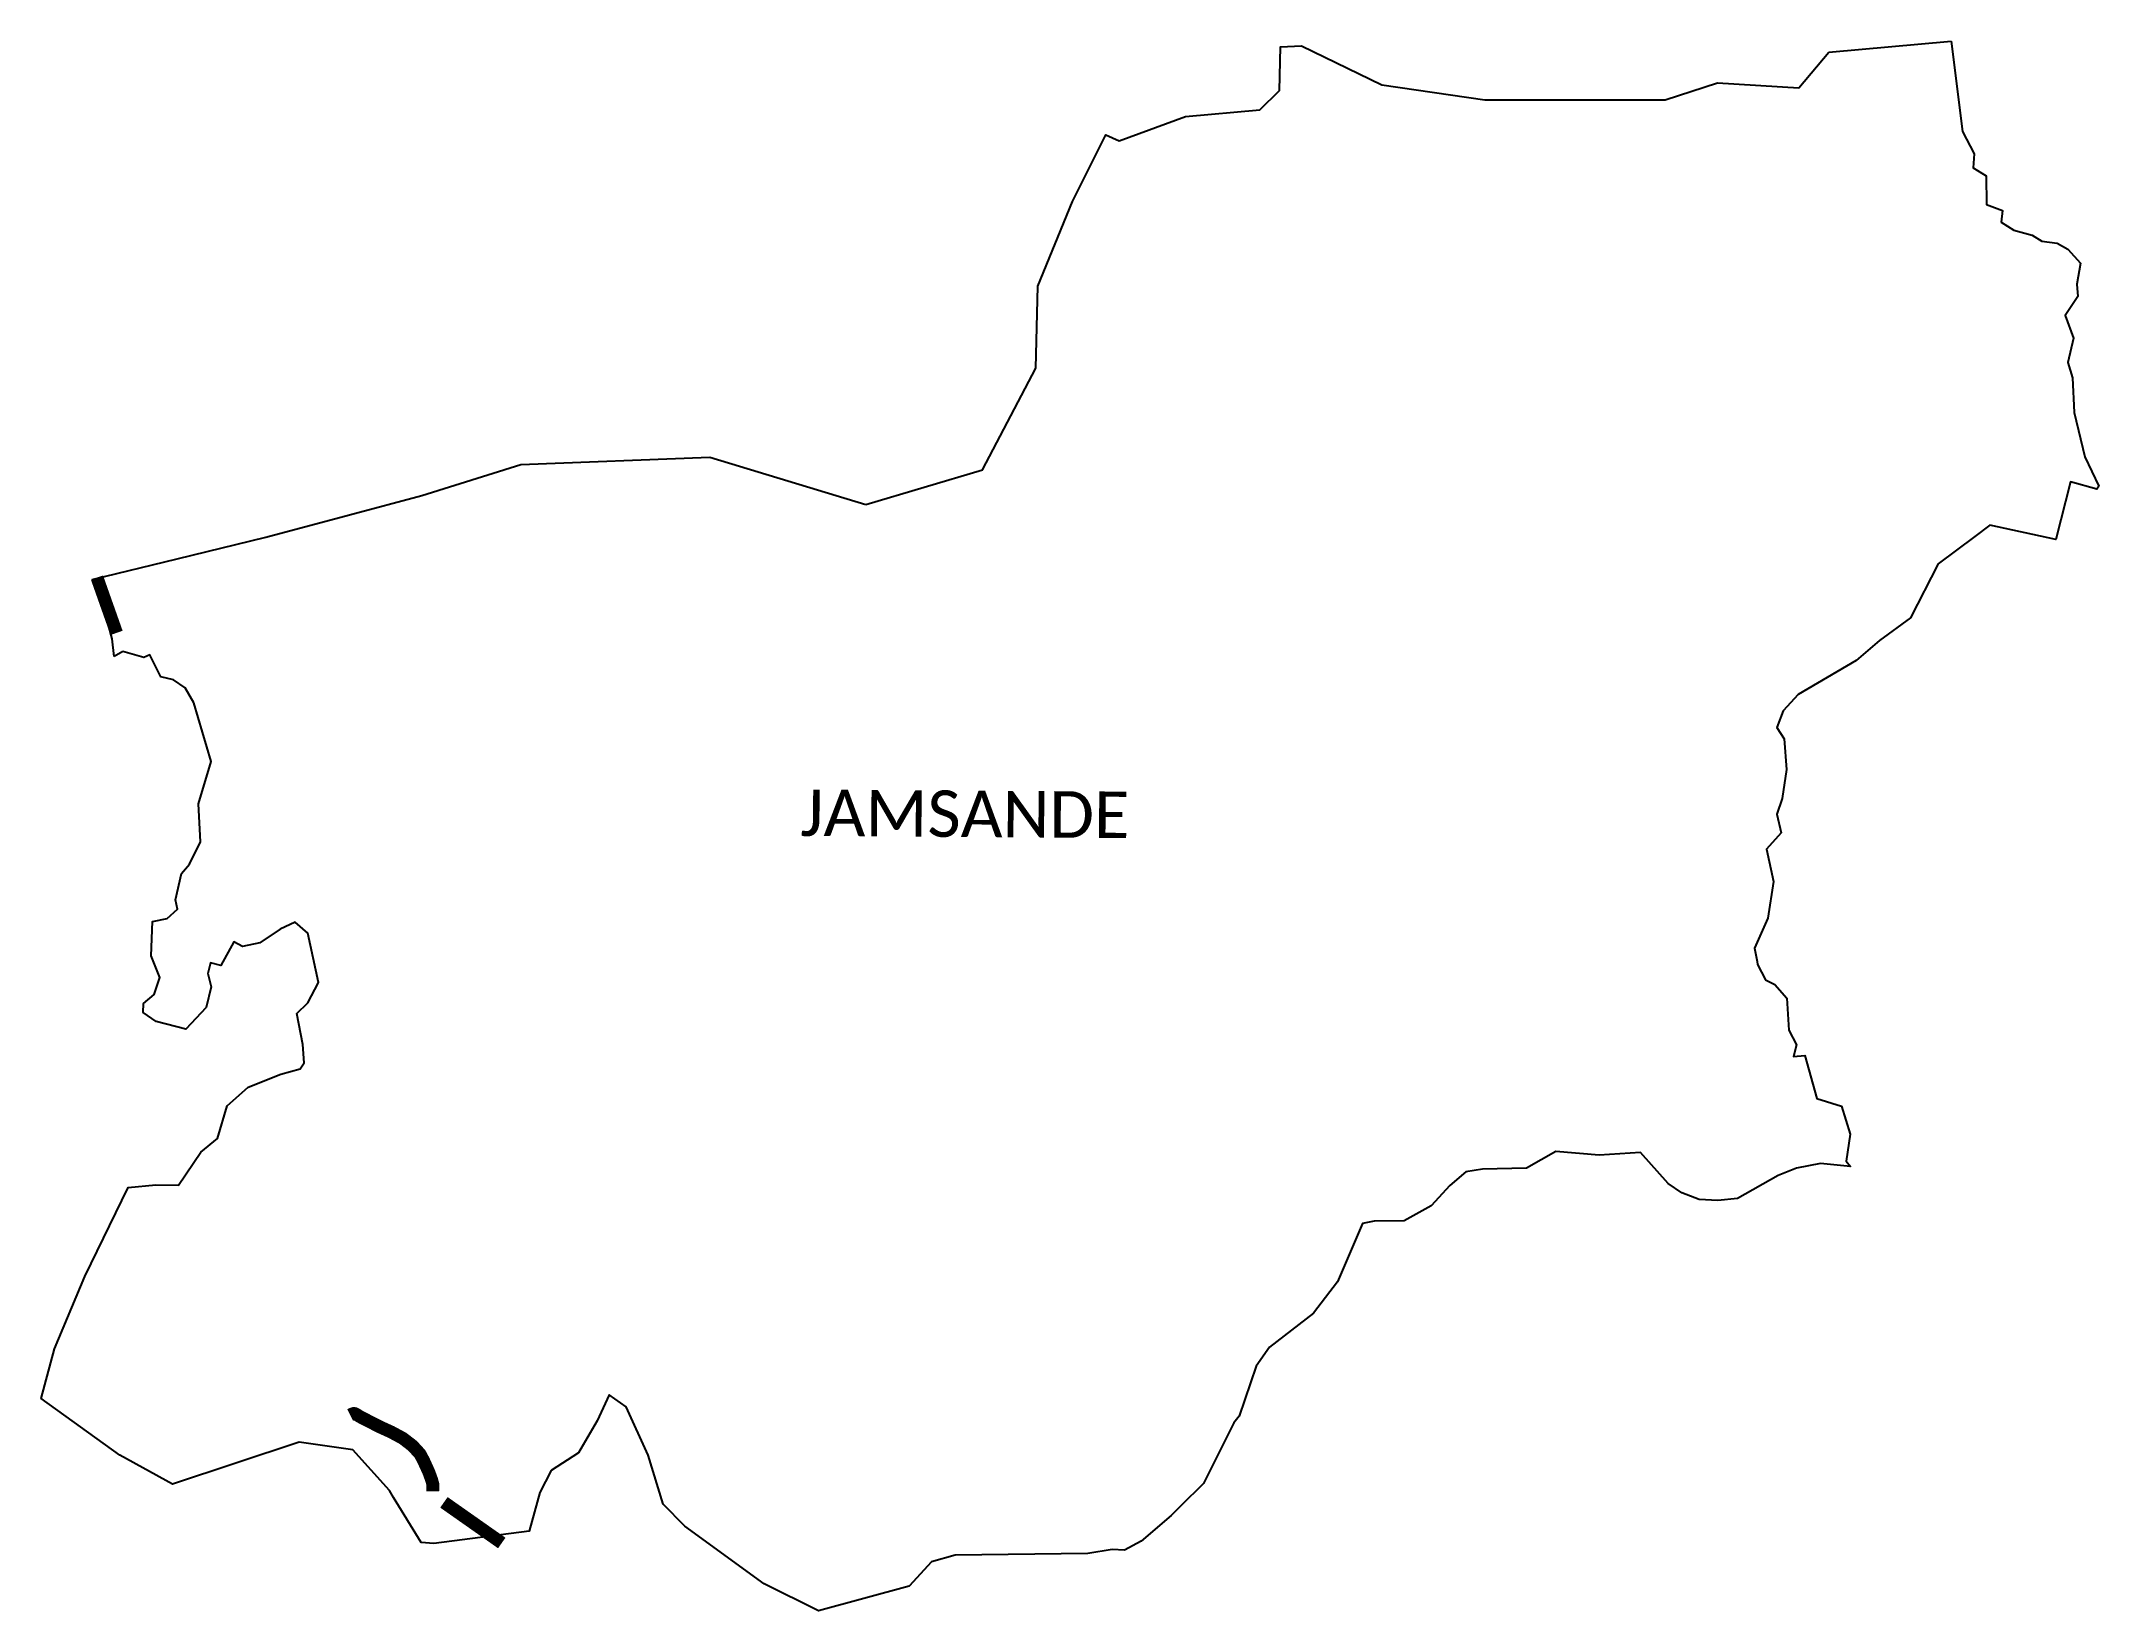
# Model space of a CAD drawing. Header units: metres. Extents: x 325786 to 333768, y 1808927 to 1815015.
import ezdxf

# ---------------------------------------------------------------- set-up
doc = ezdxf.new("R2010")
doc.units = ezdxf.units.M
for name, color, linetype in [('UNPROTECTED', 130, 'Continuous'), ('UNPROTECTED DUE TO CREEK', 150, 'Continuous'), ('village', 3, 'Continuous'), ('VILLAGE NAME', 250, 'Continuous')]:
    doc.layers.add(name, color=color, linetype=linetype)

msp = doc.modelspace()

# ---------------------------------------------------------------- linework, layer by layer
at = {"color": 3}
for points in [[(333195.4, 1815015.1), (333239.7, 1814664.9), (333285.2, 1814578.1), (333281, 1814523.3), (333330.7, 1814492.5), (333332.6, 1814381.5), (333394.3, 1814358.1), (333389.5, 1814312.6), (333439, 1814281.6), (333510.1, 1814262.1), (333547.1, 1814238.8), (333606.4, 1814231.5), (333647.4, 1814208.9), (333696.9, 1814153.5), (333682.4, 1814072.7), (333687.1, 1814024.9), (333637.8, 1813951.6), (333669.6, 1813863.2), (333648.4, 1813769.1), (333666.4, 1813709.8), (333673, 1813574.7), (333713.7, 1813403.2), (333768.3, 1813288.8), (333760.8, 1813277.3), (333658.3, 1813305.8), (333600.8, 1813081.6), (333345.5, 1813137.1), (333286.7, 1813093.4), (333145.6, 1812988.3), (333038.2, 1812777.7), (332917.5, 1812690.8), (332826.3, 1812613.4), (332602.3, 1812480.3), (332543.2, 1812417.1), (332518.7, 1812353), (332547.4, 1812309.5), (332557.1, 1812189.7), (332539.8, 1812077.8), (332519.2, 1812016.2), (332536.3, 1811943.7), (332479.4, 1811880.6), (332506, 1811755.3), (332483.9, 1811613.7), (332432.1, 1811497.5), (332442.2, 1811445), (332444.5, 1811433.3), (332474.8, 1811374.4), (332511.3, 1811356.4), (332557.4, 1811302.9), (332565.1, 1811179.3), (332594.9, 1811122.5), (332583.2, 1811076.7), (332628.1, 1811080.9), (332674.6, 1810914), (332770.1, 1810884.4), (332803.4, 1810776), (332787.9, 1810670.5), (332805, 1810649.5), (332688.1, 1810662.1), (332595.6, 1810643.3), (332524.1, 1810615.7), (332366.5, 1810525.7), (332290.1, 1810518.1), (332217.5, 1810521.9), (332150.8, 1810548.2), (332097.5, 1810583.6), (331990.1, 1810703.9), (331829.4, 1810694.5), (331662.1, 1810708), (331547.7, 1810644.2), (331377.9, 1810640.1), (331312.7, 1810629.6), (331250.4, 1810576.8), (331178, 1810497.7), (331074, 1810439.2), (330956.4, 1810438.1), (330912.1, 1810428.6), (330814.9, 1810202.9), (330722, 1810081.8), (330550.7, 1809949.5), (330499.1, 1809875.9), (330433.1, 1809681.9), (330412.3, 1809655.5), (330294.3, 1809420.5), (330205.8, 1809332.5), (330169.1, 1809296), (330052.7, 1809197.3), (329989, 1809161.4), (329940.7, 1809165.1), (329846.8, 1809149.6), (329332.1, 1809142.8), (329240.1, 1809117.3), (329152.7, 1809022.9), (328801.9, 1808926.6), (328591.1, 1809031.7), (328282.3, 1809255.5), (328199.2, 1809339.9), (328140.7, 1809530.5), (328054.7, 1809718.3), (327989.6, 1809763.8), (327943.3, 1809663.3), (327870.5, 1809540.1), (327764.7, 1809470.3), (327720.9, 1809385.1), (327679.4, 1809235.6), (327309.3, 1809187.2), (327260.1, 1809192.3), (327152.5, 1809366.8), (327136.8, 1809394), (326994.9, 1809551.7), (326786.2, 1809580.4), (326295.5, 1809417.3), (326091.6, 1809530.7), (325785.8, 1809750.8), (325837.4, 1809943.4), (325955, 1810223.9), (326123.6, 1810568.3), (326231, 1810578.9), (326318.8, 1810578.2), (326405.5, 1810706), (326469.7, 1810759.1), (326507.7, 1810886), (326588.4, 1810958.2), (326716.1, 1811008.2), (326790.1, 1811028.6), (326806.6, 1811052.2), (326800.8, 1811122.8), (326778, 1811244.1), (326819.8, 1811285.5), (326861.4, 1811363.4), (326819.7, 1811554.8), (326771.1, 1811597.3), (326713.4, 1811570.2), (326633.7, 1811517.1), (326567, 1811503.6), (326533.8, 1811521.3), (326482.4, 1811429.7), (326442.7, 1811439.8), (326432.5, 1811398.4), (326445.7, 1811346.8), (326425.8, 1811267.4), (326347.4, 1811182.4), (326231.9, 1811212.2), (326181.7, 1811247.9), (326183.1, 1811282.3), (326224, 1811317.1), (326245.8, 1811382.7), (326212.3, 1811466.7), (326217.9, 1811601), (326274.6, 1811611.9), (326315.1, 1811647.9), (326307.6, 1811684.9), (326330.7, 1811786.5), (326361.8, 1811823.1), (326404.3, 1811909.8), (326396.7, 1812057.2), (326445.2, 1812220.5), (326377.5, 1812448.6), (326344.3, 1812506.8), (326299.7, 1812538.2), (326250.3, 1812549.6), (326207.3, 1812634.3), (326184.3, 1812624.9), (326103.1, 1812648)], [(328985.4, 1813217.6), (329437.4, 1813352.9), (329644, 1813747.1), (329652.6, 1814064.1), (329786.2, 1814393.1), (329916.2, 1814652.2), (329967.2, 1814628.3), (330225.1, 1814722.8), (330513.4, 1814749.1), (330589.4, 1814823.4), (330594, 1814992.9), (330675.1, 1814996.6), (330986.2, 1814845.3), (331385.9, 1814787.6), (332085.4, 1814787.3), (332289.4, 1814853.3), (332604.8, 1814834.2), (332721.2, 1814972.2)], [(325983.1, 1812927.6), (326313.2, 1813007.6), (326657.7, 1813091.4), (326982, 1813177.6), (327263, 1813252.2), (327646.2, 1813372.9), (328380.4, 1813401.2)], [(326069.5, 1812627.9), (326061.8, 1812696.2), (326029.7, 1812812.5), (325983.1, 1812927.6)]]:
    msp.add_lwpolyline(points, dxfattribs=at)
at = {"layer": 'UNPROTECTED', "const_width": 50, "flags": 128}
msp.add_lwpolyline([(326984.5, 1809686.2), (326993, 1809690.4), (326998.5, 1809692.1), (327001.9, 1809691.7), (327010.9, 1809687.5), (327022.6, 1809679.7), (327097.8, 1809641.1), (327143.6, 1809620.2), (327188.8, 1809595.9), (327226.5, 1809566.9), (327255.5, 1809535.1), (327268.9, 1809510.2), (327289.5, 1809464.9), (327300.2, 1809435.8), (327305.2, 1809418.2), (327304.8, 1809390.4)], dxfattribs=at)
at = {"layer": 'UNPROTECTED DUE TO CREEK', "const_width": 50, "flags": 128}
for points in [[(326002.4, 1812934.4), (326078.3, 1812719.8)], [(327348.3, 1809347.4), (327572.7, 1809189.7)]]:
    msp.add_lwpolyline(points, dxfattribs=at)
at = {"layer": 'village'}
for points in [[(332721.2, 1814972.2), (333195.4, 1815015.1)], [(328380.4, 1813401.2), (328985.4, 1813217.6)], [(326103.1, 1812648), (326069.5, 1812627.9)]]:
    msp.add_lwpolyline(points, dxfattribs=at)

# ---------------------------------------------------------------- texts
at = {"layer": 'VILLAGE NAME', "insert": (328732, 1812112.6), "char_height": 180.345, "attachment_point": 1, "rotation": 359.61391}
msp.add_mtext_dynamic_manual_height_columns('{\\fCalibri|b0|i0|c0|p34;JAMSANDE}', width=1779.605, gutter_width=901.7, heights=[0], dxfattribs=at)

doc.saveas('drawing.dxf')
